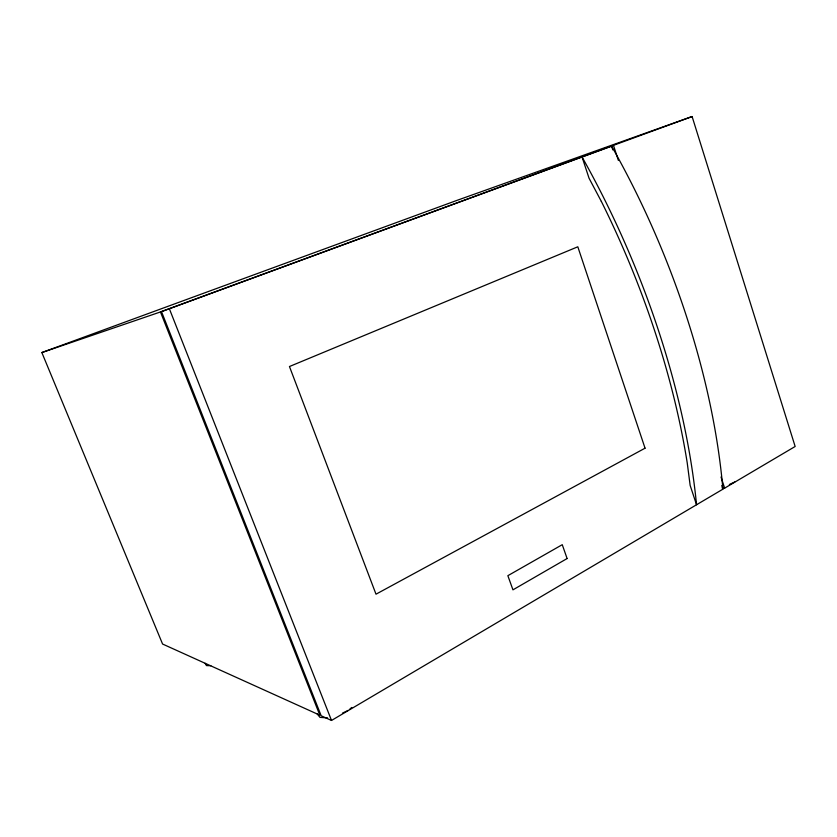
<?xml version="1.0" encoding="UTF-8"?>
<svg xmlns="http://www.w3.org/2000/svg" width="837" height="837" viewBox="0 0 837 837"><rect width="100%" height="100%" fill="white"/><g stroke="black" fill="none" stroke-linecap="round" stroke-linejoin="round"><path stroke-width="1.26" d="M349.96 708.939L351.781 707.474M612.789 149.896L611.585 146.172L161.489 311.605L321.178 715.781L331.515 720.458L722.917 489.174A460.266 224.483 66.8 0 0 611.606 146.151M722.195 488.065L724.643 488.149L795.15 446.487L692.105 116.542L456.929 200.388L41.85 352.565L162.577 644.03L319.828 715.175L160.453 311.95L41.85 352.565M567.162 558.509L512.955 589.844L507.86 575.689L562.255 544.688L567.099 558.509M342.448 713.134L348.14 710.404M729.362 484.508L734.771 481.976M160.453 311.95L598.706 150.723M598.497 150.817L692.105 116.542M210.83 665.697L206.477 665.603L205.117 663.291M327.549 717.874L319.996 717.382L317.254 714.034M169.419 308.884L331.515 720.458M613.511 145.46L618.344 160.359M721.023 476.975L724.643 488.149M721.756 485.596L722.917 489.174M645.045 448.193L376.001 594.186L289.456 366.522L577.812 246.789L645.045 448.193M601.343 201.424L589.039 178.197L582.071 157.032A465.874 218.593 66.7 0 1 696.551 504.784L690.159 485.47L687.229 462.892A461.103 216.166 66.7 0 0 601.343 201.424"/></g></svg>
